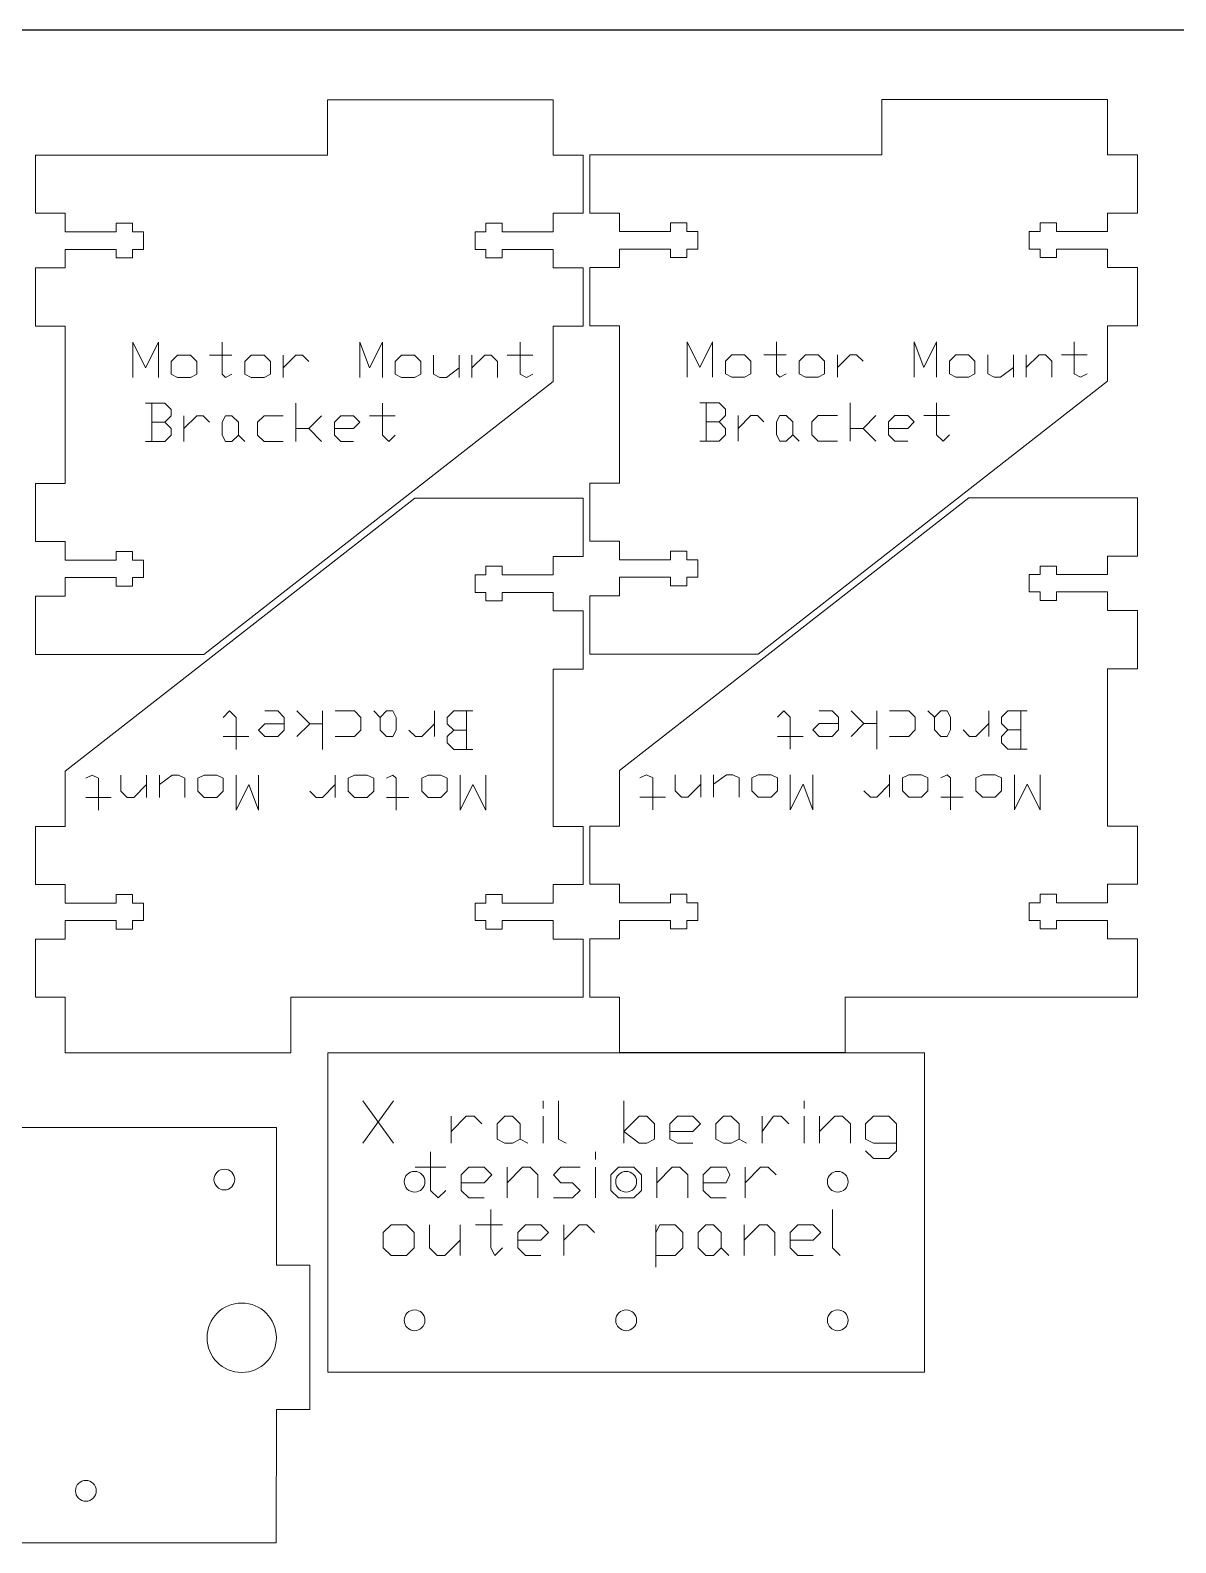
# Model space of a CAD drawing. Header units: inches. Extents: x -5.1 to 31.7, y -4.1 to 16.1.
# Drawn here: x 15.15 to 23.41, y 5.22 to 16.13 of the extents above; entities that cross this region are included whole.
import ezdxf

# ---------------------------------------------------------------- set-up
doc = ezdxf.new("R2010")
doc.units = ezdxf.units.IN
doc.header["$MEASUREMENT"] = 0
doc.layers.get('0').update_dxf_attribs({"linetype": 'CONTINUOUS', "true_color": 0xffffff})
doc.layers.add('CUT_SHEET_1', color=179, linetype='CONTINUOUS', true_color=0x131326)

# ---------------------------------------------------------------- blocks, each defined once
blk = doc.blocks.new('BORDER')
blk.add_line((24, 0), (0, 0))

msp = doc.modelspace()

# ---------------------------------------------------------------- linework, layer by layer
at = {"layer": 'CUT_SHEET_1', "color": 3, "lineweight": 15, "true_color": 0x00ff00}
for p, q in [((17.292, 15.226), (17.292, 15.626)), ((17.292, 15.626), (18.919, 15.626)), ((18.919, 15.626), (18.919, 15.226)), ((21.289, 15.229), (21.289, 15.628)), ((21.289, 15.628), (22.917, 15.628)), ((22.917, 15.628), (22.917, 15.229)), ((15.184, 14.807), (15.184, 15.226)), ((15.184, 15.226), (17.292, 15.226)), ((18.919, 15.226), (19.134, 15.226)), ((19.134, 15.226), (19.134, 14.807)), ((19.182, 14.809), (19.182, 15.229)), ((19.182, 15.229), (21.289, 15.229)), ((22.917, 15.229), (23.132, 15.229)), ((23.132, 15.229), (23.132, 14.809)), ((15.399, 14.807), (15.184, 14.807)), ((15.399, 14.673), (15.399, 14.807)), ((15.885, 14.735), (15.767, 14.735)), ((15.767, 14.735), (15.767, 14.673)), ((15.885, 14.673), (15.885, 14.735)), ((18.551, 14.735), (18.433, 14.735)), ((18.433, 14.735), (18.433, 14.673)), ((18.551, 14.673), (18.551, 14.735)), ((19.134, 14.807), (18.919, 14.807)), ((18.919, 14.807), (18.919, 14.673)), ((19.397, 14.809), (19.182, 14.809)), ((19.397, 14.675), (19.397, 14.809)), ((19.883, 14.737), (19.765, 14.737)), ((19.765, 14.737), (19.765, 14.675)), ((19.883, 14.675), (19.883, 14.737)), ((22.549, 14.737), (22.431, 14.737)), ((22.431, 14.737), (22.431, 14.675)), ((22.549, 14.675), (22.549, 14.737)), ((23.132, 14.809), (22.917, 14.809)), ((22.917, 14.809), (22.917, 14.675)), ((15.767, 14.673), (15.399, 14.673)), ((15.964, 14.673), (15.885, 14.673)), ((15.964, 14.547), (15.964, 14.673)), ((18.433, 14.673), (18.355, 14.673)), ((18.355, 14.673), (18.355, 14.547)), ((18.919, 14.673), (18.551, 14.673)), ((19.765, 14.675), (19.397, 14.675)), ((19.962, 14.675), (19.883, 14.675)), ((19.962, 14.549), (19.962, 14.675)), ((22.431, 14.675), (22.352, 14.675)), ((22.352, 14.675), (22.352, 14.549)), ((22.917, 14.675), (22.549, 14.675)), ((15.399, 14.413), (15.399, 14.547)), ((15.399, 14.547), (15.767, 14.547)), ((15.767, 14.547), (15.767, 14.485)), ((15.885, 14.485), (15.885, 14.547)), ((15.885, 14.547), (15.964, 14.547)), ((18.355, 14.547), (18.433, 14.547)), ((18.433, 14.547), (18.433, 14.485)), ((18.551, 14.485), (18.551, 14.547)), ((18.551, 14.547), (18.919, 14.547)), ((18.919, 14.547), (18.919, 14.413)), ((19.397, 14.415), (19.397, 14.549)), ((19.397, 14.549), (19.765, 14.549)), ((19.765, 14.549), (19.765, 14.487)), ((19.883, 14.487), (19.883, 14.549)), ((19.883, 14.549), (19.962, 14.549)), ((22.352, 14.549), (22.431, 14.549)), ((22.431, 14.549), (22.431, 14.487)), ((22.549, 14.487), (22.549, 14.549)), ((22.549, 14.549), (22.917, 14.549)), ((22.917, 14.549), (22.917, 14.415)), ((15.184, 13.993), (15.184, 14.413)), ((15.184, 14.413), (15.399, 14.413)), ((15.767, 14.485), (15.885, 14.485)), ((18.433, 14.485), (18.551, 14.485)), ((18.919, 14.413), (19.134, 14.413)), ((19.134, 14.413), (19.134, 13.993)), ((19.182, 13.996), (19.182, 14.415)), ((19.182, 14.415), (19.397, 14.415)), ((19.765, 14.487), (19.883, 14.487)), ((22.431, 14.487), (22.549, 14.487)), ((22.917, 14.415), (23.132, 14.415)), ((23.132, 14.415), (23.132, 13.996)), ((15.399, 13.993), (15.184, 13.993)), ((15.399, 12.859), (15.399, 13.993)), ((19.134, 13.993), (18.919, 13.993)), ((18.919, 13.993), (18.919, 13.594)), ((19.397, 13.996), (19.182, 13.996)), ((19.397, 12.861), (19.397, 13.996)), ((23.132, 13.996), (22.917, 13.996)), ((22.917, 13.996), (22.917, 13.596)), ((18.919, 13.594), (16.399, 11.626)), ((18.919, 13.594), (18.919, 13.594)), ((22.917, 13.596), (20.396, 11.628)), ((22.917, 13.596), (22.917, 13.596)), ((15.184, 12.439), (15.184, 12.859)), ((15.184, 12.859), (15.399, 12.859)), ((19.182, 12.442), (19.182, 12.861)), ((19.182, 12.861), (19.397, 12.861)), ((15.399, 10.785), (17.92, 12.753)), ((17.92, 12.753), (19.134, 12.753)), ((19.134, 12.753), (19.134, 12.333)), ((19.397, 10.788), (21.917, 12.755)), ((21.917, 12.755), (23.132, 12.755)), ((23.132, 12.755), (23.132, 12.335)), ((15.399, 12.439), (15.184, 12.439)), ((15.399, 12.306), (15.399, 12.439)), ((19.397, 12.442), (19.182, 12.442)), ((19.397, 12.308), (19.397, 12.442)), ((15.885, 12.368), (15.767, 12.368)), ((15.767, 12.368), (15.767, 12.306)), ((15.885, 12.306), (15.885, 12.368)), ((19.134, 12.333), (18.919, 12.333)), ((18.919, 12.333), (18.919, 12.199)), ((19.883, 12.37), (19.765, 12.37)), ((19.765, 12.37), (19.765, 12.308)), ((19.883, 12.308), (19.883, 12.37)), ((23.132, 12.335), (22.917, 12.335)), ((22.917, 12.335), (22.917, 12.202)), ((15.767, 12.306), (15.399, 12.306)), ((15.964, 12.306), (15.885, 12.306)), ((15.964, 12.18), (15.964, 12.306)), ((18.551, 12.261), (18.433, 12.261)), ((18.433, 12.261), (18.433, 12.199)), ((18.551, 12.199), (18.551, 12.261)), ((19.765, 12.308), (19.397, 12.308)), ((19.962, 12.308), (19.883, 12.308)), ((19.962, 12.182), (19.962, 12.308)), ((22.549, 12.263), (22.431, 12.263)), ((22.431, 12.263), (22.431, 12.202)), ((22.549, 12.202), (22.549, 12.263)), ((15.399, 12.046), (15.399, 12.18)), ((15.399, 12.18), (15.767, 12.18)), ((15.767, 12.18), (15.767, 12.118)), ((15.767, 12.118), (15.885, 12.118)), ((15.885, 12.118), (15.885, 12.18)), ((15.885, 12.18), (15.964, 12.18)), ((18.433, 12.199), (18.355, 12.199)), ((18.355, 12.199), (18.355, 12.073)), ((18.919, 12.199), (18.551, 12.199)), ((19.397, 12.048), (19.397, 12.182)), ((19.397, 12.182), (19.765, 12.182)), ((19.765, 12.182), (19.765, 12.12)), ((19.765, 12.12), (19.883, 12.12)), ((19.883, 12.12), (19.883, 12.182)), ((19.883, 12.182), (19.962, 12.182)), ((22.431, 12.202), (22.352, 12.202)), ((22.352, 12.202), (22.352, 12.076)), ((22.917, 12.202), (22.549, 12.202)), ((15.184, 11.626), (15.184, 12.046)), ((15.184, 12.046), (15.399, 12.046)), ((18.355, 12.073), (18.433, 12.073)), ((18.433, 12.073), (18.433, 12.011)), ((18.433, 12.011), (18.551, 12.011)), ((18.551, 12.011), (18.551, 12.073)), ((18.551, 12.073), (18.919, 12.073)), ((18.919, 12.073), (18.919, 11.94)), ((19.182, 11.628), (19.182, 12.048)), ((19.182, 12.048), (19.397, 12.048)), ((22.352, 12.076), (22.431, 12.076)), ((22.431, 12.076), (22.431, 12.014)), ((22.431, 12.014), (22.549, 12.014)), ((22.549, 12.014), (22.549, 12.076)), ((22.549, 12.076), (22.917, 12.076)), ((22.917, 12.076), (22.917, 11.942)), ((18.919, 11.94), (19.134, 11.94)), ((19.134, 11.94), (19.134, 11.52)), ((22.917, 11.942), (23.132, 11.942)), ((23.132, 11.942), (23.132, 11.522)), ((16.399, 11.626), (15.184, 11.626)), ((20.396, 11.628), (19.182, 11.628)), ((19.134, 11.52), (18.919, 11.52)), ((18.919, 11.52), (18.919, 10.386)), ((23.132, 11.522), (22.917, 11.522)), ((22.917, 11.522), (22.917, 10.388)), ((15.399, 10.386), (15.399, 10.785)), ((15.399, 10.785), (15.399, 10.785)), ((19.397, 10.388), (19.397, 10.788)), ((19.397, 10.788), (19.397, 10.788)), ((15.184, 9.966), (15.184, 10.386)), ((15.184, 10.386), (15.399, 10.386)), ((18.919, 10.386), (19.134, 10.386)), ((19.134, 10.386), (19.134, 9.966)), ((19.182, 9.968), (19.182, 10.388)), ((19.182, 10.388), (19.397, 10.388)), ((22.917, 10.388), (23.132, 10.388)), ((23.132, 10.388), (23.132, 9.968)), ((15.399, 9.966), (15.184, 9.966)), ((15.399, 9.832), (15.399, 9.966)), ((19.134, 9.966), (18.919, 9.966)), ((18.919, 9.966), (18.919, 9.832)), ((19.397, 9.968), (19.182, 9.968)), ((19.397, 9.834), (19.397, 9.968)), ((23.132, 9.968), (22.917, 9.968)), ((22.917, 9.968), (22.917, 9.834)), ((15.767, 9.832), (15.399, 9.832)), ((15.885, 9.894), (15.767, 9.894)), ((15.767, 9.894), (15.767, 9.832)), ((15.885, 9.832), (15.885, 9.894)), ((15.964, 9.832), (15.885, 9.832)), ((15.964, 9.706), (15.964, 9.832)), ((18.433, 9.832), (18.355, 9.832)), ((18.355, 9.832), (18.355, 9.706)), ((18.551, 9.894), (18.433, 9.894)), ((18.433, 9.894), (18.433, 9.832)), ((18.551, 9.832), (18.551, 9.894)), ((18.919, 9.832), (18.551, 9.832)), ((19.765, 9.834), (19.397, 9.834)), ((19.883, 9.896), (19.765, 9.896)), ((19.765, 9.896), (19.765, 9.834)), ((19.883, 9.834), (19.883, 9.896)), ((19.962, 9.834), (19.883, 9.834)), ((19.962, 9.708), (19.962, 9.834)), ((22.431, 9.834), (22.352, 9.834)), ((22.352, 9.834), (22.352, 9.708)), ((22.549, 9.896), (22.431, 9.896)), ((22.431, 9.896), (22.431, 9.834)), ((22.549, 9.834), (22.549, 9.896)), ((22.917, 9.834), (22.549, 9.834)), ((19.397, 9.575), (19.397, 9.708)), ((19.397, 9.708), (19.765, 9.708)), ((19.765, 9.708), (19.765, 9.646)), ((19.883, 9.646), (19.883, 9.708)), ((19.883, 9.708), (19.962, 9.708)), ((22.352, 9.708), (22.431, 9.708)), ((22.431, 9.708), (22.431, 9.646)), ((22.549, 9.646), (22.549, 9.708)), ((22.549, 9.708), (22.917, 9.708)), ((22.917, 9.708), (22.917, 9.575)), ((15.399, 9.572), (15.399, 9.706)), ((15.399, 9.706), (15.767, 9.706)), ((15.767, 9.706), (15.767, 9.644)), ((15.767, 9.644), (15.885, 9.644)), ((15.885, 9.644), (15.885, 9.706)), ((15.885, 9.706), (15.964, 9.706)), ((18.355, 9.706), (18.433, 9.706)), ((18.433, 9.706), (18.433, 9.644)), ((18.433, 9.644), (18.551, 9.644)), ((18.551, 9.644), (18.551, 9.706)), ((18.551, 9.706), (18.919, 9.706)), ((18.919, 9.706), (18.919, 9.572)), ((19.765, 9.646), (19.883, 9.646)), ((22.431, 9.646), (22.549, 9.646)), ((15.184, 9.153), (15.184, 9.572)), ((15.184, 9.572), (15.399, 9.572)), ((18.919, 9.572), (19.134, 9.572)), ((19.134, 9.572), (19.134, 9.153)), ((19.182, 9.155), (19.182, 9.575)), ((19.182, 9.575), (19.397, 9.575)), ((22.917, 9.575), (23.132, 9.575)), ((23.132, 9.575), (23.132, 9.155)), ((15.399, 9.153), (15.184, 9.153)), ((15.399, 8.753), (15.399, 9.153)), ((19.134, 9.153), (17.027, 9.153)), ((17.027, 9.153), (17.027, 8.753)), ((19.397, 9.155), (19.182, 9.155)), ((19.397, 8.755), (19.397, 9.155)), ((23.132, 9.155), (21.025, 9.155)), ((21.025, 9.155), (21.025, 8.755)), ((17.027, 8.753), (15.399, 8.753)), ((17.294, 6.449), (17.294, 8.752)), ((17.294, 8.752), (21.596, 8.752)), ((21.025, 8.755), (19.397, 8.755)), ((21.596, 8.752), (21.596, 6.449)), ((16.922, 8.214), (8.558, 8.214)), ((16.922, 7.221), (16.922, 8.214)), ((17.163, 7.221), (16.922, 7.221)), ((17.163, 6.181), (17.163, 7.221)), ((21.596, 6.449), (17.294, 6.449)), ((16.921, 5.22), (16.922, 6.181)), ((16.922, 6.181), (17.163, 6.181)), ((14.239, 5.22), (16.921, 5.22))]:
    msp.add_line(p, q, dxfattribs=at)
at = {"layer": 'CUT_SHEET_1', "color": 7, "lineweight": 15, "true_color": 0xffffff}
for p, q in [((15.886, 13.623), (15.886, 13.877)), ((15.886, 13.877), (15.978, 13.692)), ((15.978, 13.692), (16.071, 13.877)), ((16.071, 13.877), (16.071, 13.623)), ((16.532, 13.877), (16.532, 13.646)), ((17.525, 13.623), (17.525, 13.877)), ((17.525, 13.877), (17.594, 13.692)), ((17.594, 13.692), (17.687, 13.877)), ((17.687, 13.877), (17.687, 13.623)), ((18.68, 13.877), (18.68, 13.646)), ((19.884, 13.625), (19.884, 13.879)), ((19.884, 13.879), (19.976, 13.695)), ((19.976, 13.695), (20.068, 13.879)), ((20.068, 13.879), (20.068, 13.625)), ((20.53, 13.879), (20.53, 13.648)), ((21.523, 13.625), (21.523, 13.879)), ((21.523, 13.879), (21.592, 13.695)), ((21.592, 13.695), (21.684, 13.879)), ((21.684, 13.879), (21.684, 13.625)), ((22.677, 13.879), (22.677, 13.648)), ((16.163, 13.739), (16.209, 13.785)), ((16.209, 13.785), (16.302, 13.785)), ((16.302, 13.785), (16.348, 13.739)), ((16.44, 13.785), (16.602, 13.785)), ((16.694, 13.739), (16.74, 13.785)), ((16.74, 13.785), (16.833, 13.785)), ((16.833, 13.785), (16.879, 13.739)), ((16.971, 13.692), (17.063, 13.785)), ((16.971, 13.623), (16.971, 13.785)), ((17.063, 13.785), (17.11, 13.785)), ((17.11, 13.785), (17.156, 13.739)), ((17.779, 13.739), (17.825, 13.785)), ((17.825, 13.785), (17.918, 13.785)), ((17.918, 13.785), (17.964, 13.739)), ((18.056, 13.785), (18.056, 13.646)), ((18.241, 13.785), (18.241, 13.623)), ((18.333, 13.692), (18.426, 13.785)), ((18.333, 13.623), (18.333, 13.785)), ((18.426, 13.785), (18.472, 13.785)), ((18.472, 13.785), (18.518, 13.739)), ((18.587, 13.785), (18.772, 13.785)), ((20.161, 13.741), (20.207, 13.787)), ((20.207, 13.787), (20.299, 13.787)), ((20.299, 13.787), (20.345, 13.741)), ((20.438, 13.787), (20.599, 13.787)), ((20.692, 13.741), (20.738, 13.787)), ((20.738, 13.787), (20.83, 13.787)), ((20.83, 13.787), (20.876, 13.741)), ((20.969, 13.695), (21.061, 13.787)), ((20.969, 13.625), (20.969, 13.787)), ((21.061, 13.787), (21.107, 13.787)), ((21.107, 13.787), (21.154, 13.741)), ((21.777, 13.741), (21.823, 13.787)), ((21.823, 13.787), (21.915, 13.787)), ((21.915, 13.787), (21.961, 13.741)), ((22.054, 13.787), (22.054, 13.648)), ((22.239, 13.787), (22.239, 13.625)), ((22.331, 13.695), (22.423, 13.787)), ((22.331, 13.625), (22.331, 13.787)), ((22.423, 13.787), (22.469, 13.787)), ((22.469, 13.787), (22.516, 13.741)), ((22.585, 13.787), (22.769, 13.787)), ((16.163, 13.646), (16.163, 13.739)), ((16.209, 13.623), (16.163, 13.646)), ((16.348, 13.646), (16.302, 13.623)), ((16.348, 13.739), (16.348, 13.646)), ((16.532, 13.646), (16.556, 13.623)), ((16.556, 13.623), (16.602, 13.646)), ((16.694, 13.646), (16.694, 13.739)), ((16.74, 13.623), (16.694, 13.646)), ((16.879, 13.646), (16.833, 13.623)), ((16.879, 13.739), (16.879, 13.646)), ((17.779, 13.646), (17.779, 13.739)), ((17.825, 13.623), (17.779, 13.646)), ((17.964, 13.646), (17.918, 13.623)), ((17.964, 13.739), (17.964, 13.646)), ((18.056, 13.646), (18.102, 13.623)), ((18.149, 13.623), (18.241, 13.692)), ((18.518, 13.739), (18.518, 13.623)), ((18.68, 13.646), (18.726, 13.623)), ((18.726, 13.623), (18.772, 13.646)), ((20.161, 13.648), (20.161, 13.741)), ((20.207, 13.625), (20.161, 13.648)), ((20.345, 13.648), (20.299, 13.625)), ((20.345, 13.741), (20.345, 13.648)), ((20.53, 13.648), (20.553, 13.625)), ((20.553, 13.625), (20.599, 13.648)), ((20.692, 13.648), (20.692, 13.741)), ((20.738, 13.625), (20.692, 13.648)), ((20.876, 13.648), (20.83, 13.625)), ((20.876, 13.741), (20.876, 13.648)), ((21.777, 13.648), (21.777, 13.741)), ((21.823, 13.625), (21.777, 13.648)), ((21.961, 13.648), (21.915, 13.625)), ((21.961, 13.741), (21.961, 13.648)), ((22.054, 13.648), (22.1, 13.625)), ((22.146, 13.625), (22.239, 13.695)), ((22.516, 13.741), (22.516, 13.625)), ((22.677, 13.648), (22.723, 13.625)), ((22.723, 13.625), (22.769, 13.648)), ((16.302, 13.623), (16.209, 13.623)), ((16.833, 13.623), (16.74, 13.623)), ((17.918, 13.623), (17.825, 13.623)), ((18.102, 13.623), (18.149, 13.623)), ((20.299, 13.625), (20.207, 13.625)), ((20.83, 13.625), (20.738, 13.625)), ((21.915, 13.625), (21.823, 13.625)), ((22.1, 13.625), (22.146, 13.625)), ((16.117, 13.438), (15.978, 13.438)), ((16.025, 13.438), (16.025, 13.161)), ((16.163, 13.392), (16.117, 13.438)), ((17.063, 13.161), (17.063, 13.438)), ((17.687, 13.438), (17.687, 13.208)), ((20.115, 13.441), (19.976, 13.441)), ((20.022, 13.441), (20.022, 13.164)), ((20.161, 13.395), (20.115, 13.441)), ((21.061, 13.164), (21.061, 13.441)), ((21.684, 13.441), (21.684, 13.21)), ((16.117, 13.3), (16.163, 13.346)), ((16.163, 13.346), (16.163, 13.392)), ((16.255, 13.254), (16.348, 13.346)), ((16.255, 13.161), (16.255, 13.346)), ((16.348, 13.346), (16.394, 13.346)), ((16.394, 13.346), (16.44, 13.3)), ((16.532, 13.3), (16.556, 13.346)), ((16.556, 13.346), (16.602, 13.346)), ((16.602, 13.346), (16.648, 13.3)), ((16.833, 13.346), (16.786, 13.3)), ((16.971, 13.346), (16.833, 13.346)), ((17.156, 13.254), (17.248, 13.346)), ((17.387, 13.346), (17.341, 13.3)), ((17.479, 13.346), (17.387, 13.346)), ((17.525, 13.3), (17.479, 13.346)), ((17.594, 13.346), (17.779, 13.346)), ((20.115, 13.302), (20.161, 13.348)), ((20.161, 13.348), (20.161, 13.395)), ((20.253, 13.256), (20.345, 13.348)), ((20.253, 13.164), (20.253, 13.348)), ((20.345, 13.348), (20.392, 13.348)), ((20.392, 13.348), (20.438, 13.302)), ((20.53, 13.302), (20.553, 13.348)), ((20.553, 13.348), (20.599, 13.348)), ((20.599, 13.348), (20.646, 13.302)), ((20.83, 13.348), (20.784, 13.302)), ((20.969, 13.348), (20.83, 13.348)), ((21.154, 13.256), (21.246, 13.348)), ((21.384, 13.348), (21.338, 13.302)), ((21.477, 13.348), (21.384, 13.348)), ((21.523, 13.302), (21.477, 13.348)), ((21.592, 13.348), (21.777, 13.348)), ((16.117, 13.3), (16.025, 13.3)), ((16.163, 13.254), (16.117, 13.3)), ((16.117, 13.161), (16.163, 13.208)), ((16.163, 13.208), (16.163, 13.254)), ((16.532, 13.208), (16.532, 13.3)), ((16.556, 13.161), (16.532, 13.208)), ((16.648, 13.208), (16.602, 13.161)), ((16.648, 13.3), (16.648, 13.208)), ((16.648, 13.208), (16.694, 13.161)), ((16.786, 13.3), (16.786, 13.208)), ((16.786, 13.208), (16.833, 13.161)), ((17.063, 13.254), (17.156, 13.254)), ((17.156, 13.254), (17.248, 13.161)), ((17.341, 13.3), (17.341, 13.208)), ((17.341, 13.254), (17.479, 13.254)), ((17.341, 13.208), (17.387, 13.161)), ((17.479, 13.254), (17.525, 13.3)), ((17.687, 13.208), (17.733, 13.161)), ((17.733, 13.161), (17.779, 13.208)), ((20.115, 13.302), (20.022, 13.302)), ((20.161, 13.256), (20.115, 13.302)), ((20.115, 13.164), (20.161, 13.21)), ((20.161, 13.21), (20.161, 13.256)), ((20.53, 13.21), (20.53, 13.302)), ((20.553, 13.164), (20.53, 13.21)), ((20.646, 13.21), (20.599, 13.164)), ((20.646, 13.302), (20.646, 13.21)), ((20.646, 13.21), (20.692, 13.164)), ((20.784, 13.302), (20.784, 13.21)), ((20.784, 13.21), (20.83, 13.164)), ((21.061, 13.256), (21.154, 13.256)), ((21.154, 13.256), (21.246, 13.164)), ((21.338, 13.302), (21.338, 13.21)), ((21.338, 13.256), (21.477, 13.256)), ((21.338, 13.21), (21.384, 13.164)), ((21.477, 13.256), (21.523, 13.302)), ((21.684, 13.21), (21.731, 13.164)), ((21.731, 13.164), (21.777, 13.21)), ((15.978, 13.161), (16.117, 13.161)), ((16.602, 13.161), (16.556, 13.161)), ((16.833, 13.161), (16.971, 13.161)), ((17.387, 13.161), (17.479, 13.161)), ((19.976, 13.164), (20.115, 13.164)), ((20.599, 13.164), (20.553, 13.164)), ((20.83, 13.164), (20.969, 13.164)), ((21.384, 13.164), (21.477, 13.164)), ((16.585, 11.218), (16.539, 11.171)), ((16.632, 11.171), (16.585, 11.218)), ((16.632, 10.941), (16.632, 11.171)), ((16.932, 11.218), (16.839, 11.218)), ((16.978, 11.171), (16.932, 11.218)), ((16.978, 11.079), (16.978, 11.171)), ((17.163, 11.125), (17.07, 11.218)), ((17.255, 11.218), (17.255, 10.941)), ((17.486, 11.218), (17.347, 11.218)), ((17.532, 11.171), (17.486, 11.218)), ((17.532, 11.079), (17.532, 11.171)), ((17.671, 11.171), (17.624, 11.218)), ((17.671, 11.171), (17.717, 11.218)), ((17.671, 11.079), (17.671, 11.171)), ((17.717, 11.218), (17.763, 11.218)), ((17.763, 11.218), (17.786, 11.171)), ((17.786, 11.171), (17.786, 11.079)), ((18.063, 11.218), (18.063, 11.033)), ((18.202, 11.218), (18.155, 11.171)), ((18.155, 11.171), (18.155, 11.125)), ((18.34, 11.218), (18.202, 11.218)), ((18.294, 10.941), (18.294, 11.218)), ((20.583, 11.22), (20.537, 11.174)), ((20.629, 11.174), (20.583, 11.22)), ((20.629, 10.943), (20.629, 11.174)), ((20.837, 11.127), (20.791, 11.081)), ((20.93, 11.22), (20.837, 11.22)), ((20.976, 11.127), (20.837, 11.127)), ((20.976, 11.174), (20.93, 11.22)), ((20.976, 11.081), (20.976, 11.174)), ((21.16, 11.127), (21.068, 11.22)), ((21.16, 11.127), (21.068, 11.035)), ((21.253, 11.127), (21.16, 11.127)), ((21.253, 11.22), (21.253, 10.943)), ((21.484, 11.22), (21.345, 11.22)), ((21.53, 11.174), (21.484, 11.22)), ((21.53, 11.081), (21.53, 11.174)), ((21.668, 11.174), (21.622, 11.22)), ((21.668, 11.174), (21.714, 11.22)), ((21.668, 11.081), (21.668, 11.174)), ((21.714, 11.22), (21.761, 11.22)), ((21.761, 11.22), (21.784, 11.174)), ((21.784, 11.174), (21.784, 11.081)), ((22.061, 11.127), (21.968, 11.035)), ((22.061, 11.22), (22.061, 11.035)), ((22.199, 11.22), (22.153, 11.174)), ((22.153, 11.174), (22.153, 11.127)), ((22.153, 11.127), (22.199, 11.081)), ((22.338, 11.22), (22.199, 11.22)), ((22.292, 10.943), (22.292, 11.22)), ((16.724, 11.033), (16.539, 11.033)), ((16.839, 11.125), (16.793, 11.079)), ((16.793, 11.079), (16.839, 11.033)), ((16.978, 11.125), (16.839, 11.125)), ((16.839, 11.033), (16.932, 11.033)), ((16.932, 11.033), (16.978, 11.079)), ((17.163, 11.125), (17.07, 11.033)), ((17.255, 11.125), (17.163, 11.125)), ((17.347, 11.033), (17.486, 11.033)), ((17.486, 11.033), (17.532, 11.079)), ((17.717, 11.033), (17.671, 11.079)), ((17.763, 11.033), (17.717, 11.033)), ((17.786, 11.079), (17.763, 11.033)), ((17.925, 11.033), (17.878, 11.079)), ((17.971, 11.033), (17.925, 11.033)), ((18.063, 11.125), (17.971, 11.033)), ((18.155, 11.125), (18.202, 11.079)), ((18.202, 11.079), (18.155, 11.033)), ((18.155, 11.033), (18.155, 10.987)), ((18.202, 11.079), (18.294, 11.079)), ((20.722, 11.035), (20.537, 11.035)), ((20.791, 11.081), (20.837, 11.035)), ((20.837, 11.035), (20.93, 11.035)), ((20.93, 11.035), (20.976, 11.081)), ((21.345, 11.035), (21.484, 11.035)), ((21.484, 11.035), (21.53, 11.081)), ((21.714, 11.035), (21.668, 11.081)), ((21.761, 11.035), (21.714, 11.035)), ((21.784, 11.081), (21.761, 11.035)), ((21.922, 11.035), (21.876, 11.081)), ((21.968, 11.035), (21.922, 11.035)), ((22.199, 11.081), (22.153, 11.035)), ((22.153, 11.035), (22.153, 10.989)), ((22.199, 11.081), (22.292, 11.081)), ((18.155, 10.987), (18.202, 10.941)), ((18.202, 10.941), (18.34, 10.941)), ((22.153, 10.989), (22.199, 10.943)), ((22.199, 10.943), (22.338, 10.943)), ((15.593, 10.756), (15.547, 10.733)), ((15.639, 10.733), (15.593, 10.756)), ((15.639, 10.502), (15.639, 10.733)), ((15.801, 10.64), (15.801, 10.756)), ((15.985, 10.756), (15.985, 10.594)), ((16.078, 10.594), (16.078, 10.756)), ((16.17, 10.756), (16.078, 10.687)), ((16.216, 10.756), (16.17, 10.756)), ((16.262, 10.733), (16.216, 10.756)), ((16.262, 10.594), (16.262, 10.733)), ((16.355, 10.733), (16.401, 10.756)), ((16.355, 10.64), (16.355, 10.733)), ((16.401, 10.756), (16.493, 10.756)), ((16.493, 10.756), (16.539, 10.733)), ((16.539, 10.733), (16.539, 10.64)), ((16.632, 10.502), (16.632, 10.756)), ((16.793, 10.756), (16.793, 10.502)), ((17.347, 10.756), (17.347, 10.594)), ((17.44, 10.733), (17.486, 10.756)), ((17.44, 10.64), (17.44, 10.733)), ((17.486, 10.756), (17.578, 10.756)), ((17.578, 10.756), (17.624, 10.733)), ((17.624, 10.733), (17.624, 10.64)), ((17.763, 10.756), (17.717, 10.733)), ((17.786, 10.733), (17.763, 10.756)), ((17.786, 10.502), (17.786, 10.733)), ((17.971, 10.733), (18.017, 10.756)), ((17.971, 10.64), (17.971, 10.733)), ((18.017, 10.756), (18.109, 10.756)), ((18.109, 10.756), (18.155, 10.733)), ((18.155, 10.733), (18.155, 10.64)), ((18.248, 10.502), (18.248, 10.756)), ((18.433, 10.756), (18.433, 10.502)), ((19.591, 10.758), (19.544, 10.735)), ((19.637, 10.735), (19.591, 10.758)), ((19.637, 10.504), (19.637, 10.735)), ((19.798, 10.643), (19.798, 10.758)), ((19.983, 10.758), (19.983, 10.596)), ((20.075, 10.596), (20.075, 10.758)), ((20.168, 10.758), (20.075, 10.689)), ((20.214, 10.758), (20.168, 10.758)), ((20.26, 10.735), (20.214, 10.758)), ((20.26, 10.596), (20.26, 10.735)), ((20.352, 10.735), (20.398, 10.758)), ((20.352, 10.643), (20.352, 10.735)), ((20.398, 10.758), (20.491, 10.758)), ((20.491, 10.758), (20.537, 10.735)), ((20.537, 10.735), (20.537, 10.643)), ((20.629, 10.504), (20.629, 10.758)), ((20.791, 10.758), (20.791, 10.504)), ((21.345, 10.758), (21.345, 10.596)), ((21.437, 10.735), (21.484, 10.758)), ((21.437, 10.643), (21.437, 10.735)), ((21.484, 10.758), (21.576, 10.758)), ((21.576, 10.758), (21.622, 10.735)), ((21.622, 10.735), (21.622, 10.643)), ((21.761, 10.758), (21.714, 10.735)), ((21.784, 10.735), (21.761, 10.758)), ((21.784, 10.504), (21.784, 10.735)), ((21.968, 10.735), (22.015, 10.758)), ((21.968, 10.643), (21.968, 10.735)), ((22.015, 10.758), (22.107, 10.758)), ((22.107, 10.758), (22.153, 10.735)), ((22.153, 10.735), (22.153, 10.643)), ((22.245, 10.504), (22.245, 10.758)), ((22.43, 10.758), (22.43, 10.504)), ((15.731, 10.594), (15.547, 10.594)), ((15.847, 10.594), (15.801, 10.64)), ((15.893, 10.594), (15.847, 10.594)), ((15.985, 10.687), (15.893, 10.594)), ((16.401, 10.594), (16.355, 10.64)), ((16.493, 10.594), (16.401, 10.594)), ((16.539, 10.64), (16.493, 10.594)), ((16.724, 10.687), (16.632, 10.502)), ((16.793, 10.502), (16.724, 10.687)), ((17.209, 10.594), (17.163, 10.64)), ((17.255, 10.594), (17.209, 10.594)), ((17.347, 10.687), (17.255, 10.594)), ((17.486, 10.594), (17.44, 10.64)), ((17.578, 10.594), (17.486, 10.594)), ((17.624, 10.64), (17.578, 10.594)), ((17.878, 10.594), (17.717, 10.594)), ((18.017, 10.594), (17.971, 10.64)), ((18.109, 10.594), (18.017, 10.594)), ((18.155, 10.64), (18.109, 10.594)), ((18.34, 10.687), (18.248, 10.502)), ((18.433, 10.502), (18.34, 10.687)), ((19.729, 10.596), (19.544, 10.596)), ((19.844, 10.596), (19.798, 10.643)), ((19.891, 10.596), (19.844, 10.596)), ((19.983, 10.689), (19.891, 10.596)), ((20.398, 10.596), (20.352, 10.643)), ((20.491, 10.596), (20.398, 10.596)), ((20.537, 10.643), (20.491, 10.596)), ((20.722, 10.689), (20.629, 10.504)), ((20.791, 10.504), (20.722, 10.689)), ((21.207, 10.596), (21.16, 10.643)), ((21.253, 10.596), (21.207, 10.596)), ((21.345, 10.689), (21.253, 10.596)), ((21.484, 10.596), (21.437, 10.643)), ((21.576, 10.596), (21.484, 10.596)), ((21.622, 10.643), (21.576, 10.596)), ((21.876, 10.596), (21.714, 10.596)), ((22.015, 10.596), (21.968, 10.643)), ((22.107, 10.596), (22.015, 10.596)), ((22.153, 10.643), (22.107, 10.596)), ((22.338, 10.689), (22.245, 10.504)), ((22.43, 10.504), (22.338, 10.689)), ((17.545, 8.407), (17.766, 8.102)), ((17.545, 8.102), (17.766, 8.407)), ((18.846, 8.351), (18.846, 8.407)), ((18.957, 8.407), (18.957, 8.13)), ((19.428, 8.102), (19.428, 8.407)), ((20.729, 8.351), (20.729, 8.407)), ((18.182, 8.185), (18.292, 8.296)), ((18.182, 8.102), (18.182, 8.296)), ((18.292, 8.296), (18.348, 8.296)), ((18.348, 8.296), (18.403, 8.241)), ((18.514, 8.241), (18.569, 8.296)), ((18.569, 8.296), (18.625, 8.296)), ((18.625, 8.296), (18.68, 8.241)), ((18.846, 8.102), (18.846, 8.296)), ((19.428, 8.185), (19.539, 8.296)), ((19.539, 8.296), (19.594, 8.296)), ((19.594, 8.296), (19.649, 8.241)), ((19.816, 8.296), (19.76, 8.241)), ((19.926, 8.296), (19.816, 8.296)), ((19.982, 8.241), (19.926, 8.296)), ((20.092, 8.241), (20.148, 8.296)), ((20.148, 8.296), (20.203, 8.296)), ((20.203, 8.296), (20.259, 8.241)), ((20.425, 8.185), (20.508, 8.296)), ((20.425, 8.102), (20.425, 8.296)), ((20.508, 8.296), (20.563, 8.296)), ((20.563, 8.296), (20.619, 8.241)), ((20.729, 8.102), (20.729, 8.296)), ((20.84, 8.185), (20.951, 8.296)), ((20.84, 8.102), (20.84, 8.296)), ((20.951, 8.296), (21.006, 8.296)), ((21.006, 8.296), (21.062, 8.241)), ((21.228, 8.296), (21.172, 8.241)), ((21.339, 8.296), (21.228, 8.296)), ((21.394, 8.241), (21.339, 8.296)), ((18.514, 8.13), (18.514, 8.241)), ((18.68, 8.241), (18.68, 8.13)), ((19.539, 8.102), (19.428, 8.185)), ((19.649, 8.241), (19.649, 8.13)), ((19.76, 8.241), (19.76, 8.13)), ((19.76, 8.185), (19.926, 8.185)), ((19.926, 8.185), (19.982, 8.241)), ((20.092, 8.13), (20.092, 8.241)), ((20.259, 8.241), (20.259, 8.13)), ((21.062, 8.241), (21.062, 8.102)), ((21.172, 8.241), (21.172, 8.13)), ((21.394, 8.047), (21.394, 8.241)), ((18.569, 8.102), (18.514, 8.13)), ((18.625, 8.102), (18.569, 8.102)), ((18.68, 8.13), (18.625, 8.102)), ((18.68, 8.13), (18.736, 8.102)), ((18.957, 8.13), (19.012, 8.102)), ((19.594, 8.102), (19.539, 8.102)), ((19.649, 8.13), (19.594, 8.102)), ((19.76, 8.13), (19.816, 8.102)), ((19.816, 8.102), (19.926, 8.102)), ((20.148, 8.102), (20.092, 8.13)), ((20.203, 8.102), (20.148, 8.102)), ((20.259, 8.13), (20.203, 8.102)), ((20.259, 8.13), (20.314, 8.102)), ((21.172, 8.13), (21.228, 8.102)), ((21.228, 8.102), (21.394, 8.102)), ((18.033, 8.038), (18.033, 7.761)), ((19.224, 7.983), (19.224, 8.038)), ((21.172, 8.047), (21.228, 7.991)), ((21.228, 7.991), (21.339, 7.991)), ((21.339, 7.991), (21.394, 8.047)), ((17.923, 7.927), (18.144, 7.927)), ((18.31, 7.927), (18.255, 7.872)), ((18.255, 7.872), (18.255, 7.761)), ((18.421, 7.927), (18.31, 7.927)), ((18.477, 7.872), (18.421, 7.927)), ((18.421, 7.816), (18.477, 7.872)), ((18.587, 7.816), (18.698, 7.927)), ((18.587, 7.706), (18.587, 7.927)), ((18.698, 7.927), (18.753, 7.927)), ((18.753, 7.927), (18.809, 7.872)), ((18.809, 7.872), (18.809, 7.706)), ((18.92, 7.872), (18.975, 7.927)), ((18.975, 7.816), (18.92, 7.872)), ((18.975, 7.927), (19.113, 7.927)), ((19.224, 7.706), (19.224, 7.927)), ((19.335, 7.872), (19.39, 7.927)), ((19.335, 7.761), (19.335, 7.872)), ((19.39, 7.927), (19.501, 7.927)), ((19.501, 7.927), (19.556, 7.872)), ((19.556, 7.872), (19.556, 7.761)), ((19.667, 7.816), (19.778, 7.927)), ((19.667, 7.706), (19.667, 7.927)), ((19.778, 7.927), (19.833, 7.927)), ((19.833, 7.927), (19.889, 7.872)), ((19.889, 7.872), (19.889, 7.706)), ((20.055, 7.927), (20, 7.872)), ((20, 7.872), (20, 7.761)), ((20.166, 7.927), (20.055, 7.927)), ((20.193, 7.872), (20.166, 7.927)), ((20.166, 7.816), (20.193, 7.872)), ((20.304, 7.816), (20.415, 7.927)), ((20.304, 7.706), (20.304, 7.927)), ((20.415, 7.927), (20.47, 7.927)), ((20.47, 7.927), (20.526, 7.872)), ((18.033, 7.761), (18.089, 7.706)), ((18.089, 7.706), (18.144, 7.761)), ((18.255, 7.816), (18.421, 7.816)), ((18.255, 7.761), (18.31, 7.706)), ((19.058, 7.816), (18.975, 7.816)), ((19.113, 7.761), (19.058, 7.816)), ((19.058, 7.706), (19.113, 7.761)), ((19.39, 7.706), (19.335, 7.761)), ((19.556, 7.761), (19.501, 7.706)), ((20, 7.816), (20.166, 7.816)), ((20, 7.761), (20.055, 7.706)), ((18.31, 7.706), (18.421, 7.706)), ((18.92, 7.706), (19.058, 7.706)), ((19.501, 7.706), (19.39, 7.706)), ((20.055, 7.706), (20.166, 7.706)), ((18.469, 7.623), (18.469, 7.346)), ((20.934, 7.623), (20.934, 7.346)), ((17.693, 7.457), (17.749, 7.512)), ((17.693, 7.346), (17.693, 7.457)), ((17.749, 7.512), (17.86, 7.512)), ((17.86, 7.512), (17.915, 7.457)), ((17.915, 7.457), (17.915, 7.346)), ((18.026, 7.512), (18.026, 7.346)), ((18.247, 7.512), (18.247, 7.291)), ((18.358, 7.512), (18.552, 7.512)), ((18.718, 7.512), (18.663, 7.457)), ((18.663, 7.457), (18.663, 7.346)), ((18.829, 7.512), (18.718, 7.512)), ((18.884, 7.457), (18.829, 7.512)), ((18.829, 7.401), (18.884, 7.457)), ((18.995, 7.401), (19.106, 7.512)), ((18.995, 7.291), (18.995, 7.512)), ((19.106, 7.512), (19.161, 7.512)), ((19.161, 7.512), (19.217, 7.457)), ((19.66, 7.457), (19.687, 7.512)), ((19.66, 7.208), (19.66, 7.512)), ((19.687, 7.512), (19.798, 7.512)), ((19.798, 7.512), (19.854, 7.457)), ((19.854, 7.457), (19.854, 7.346)), ((19.964, 7.457), (20.02, 7.512)), ((19.964, 7.346), (19.964, 7.457)), ((20.02, 7.512), (20.075, 7.512)), ((20.075, 7.512), (20.13, 7.457)), ((20.13, 7.457), (20.13, 7.346)), ((20.297, 7.401), (20.407, 7.512)), ((20.297, 7.291), (20.297, 7.512)), ((20.407, 7.512), (20.463, 7.512)), ((20.463, 7.512), (20.518, 7.457)), ((20.518, 7.457), (20.518, 7.291)), ((20.684, 7.512), (20.629, 7.457)), ((20.629, 7.457), (20.629, 7.346)), ((20.795, 7.512), (20.684, 7.512)), ((20.85, 7.457), (20.795, 7.512)), ((20.795, 7.401), (20.85, 7.457)), ((17.749, 7.291), (17.693, 7.346)), ((17.915, 7.346), (17.86, 7.291)), ((18.026, 7.346), (18.081, 7.291)), ((18.137, 7.291), (18.247, 7.401)), ((18.469, 7.346), (18.497, 7.291)), ((18.497, 7.291), (18.552, 7.346)), ((18.663, 7.401), (18.829, 7.401)), ((18.663, 7.346), (18.718, 7.291)), ((19.854, 7.346), (19.798, 7.291)), ((20.02, 7.291), (19.964, 7.346)), ((20.13, 7.346), (20.075, 7.291)), ((20.13, 7.346), (20.186, 7.291)), ((20.629, 7.401), (20.795, 7.401)), ((20.629, 7.346), (20.684, 7.291)), ((20.934, 7.346), (20.989, 7.291)), ((17.86, 7.291), (17.749, 7.291)), ((18.081, 7.291), (18.137, 7.291)), ((18.718, 7.291), (18.829, 7.291)), ((19.798, 7.291), (19.66, 7.291)), ((20.075, 7.291), (20.02, 7.291)), ((20.684, 7.291), (20.795, 7.291))]:
    msp.add_line(p, q, dxfattribs=at)
at = {"layer": 'CUT_SHEET_1', "color": 1, "lineweight": 15, "true_color": 0xff0000}
msp.add_line((16.622, 7.839), (16.622, 7.839), dxfattribs=at)
for points in [[(16.547, 7.914), (16.506, 7.914), (16.472, 7.88), (16.472, 7.839)], [(16.622, 7.839), (16.622, 7.88), (16.588, 7.914), (16.547, 7.914)], [(17.919, 7.898), (17.878, 7.898), (17.844, 7.865), (17.844, 7.823)], [(17.994, 7.823), (17.994, 7.865), (17.96, 7.898), (17.919, 7.898)], [(19.445, 7.898), (19.404, 7.898), (19.37, 7.865), (19.37, 7.823)], [(19.52, 7.823), (19.52, 7.865), (19.486, 7.898), (19.445, 7.898)], [(20.971, 7.898), (20.93, 7.898), (20.896, 7.865), (20.896, 7.823)], [(21.046, 7.823), (21.046, 7.865), (21.012, 7.898), (20.971, 7.898)], [(16.472, 7.839), (16.472, 7.798), (16.506, 7.764), (16.547, 7.764)], [(16.547, 7.764), (16.588, 7.764), (16.622, 7.798), (16.622, 7.839)], [(17.844, 7.823), (17.844, 7.782), (17.878, 7.748), (17.919, 7.748)], [(17.919, 7.748), (17.96, 7.748), (17.994, 7.782), (17.994, 7.823)], [(19.37, 7.823), (19.37, 7.782), (19.404, 7.748), (19.445, 7.748)], [(19.445, 7.748), (19.486, 7.748), (19.52, 7.782), (19.52, 7.823)], [(20.896, 7.823), (20.896, 7.782), (20.93, 7.748), (20.971, 7.748)], [(20.971, 7.748), (21.012, 7.748), (21.046, 7.782), (21.046, 7.823)], [(16.672, 6.948), (16.534, 6.948), (16.422, 6.836), (16.422, 6.698)], [(16.922, 6.698), (16.922, 6.836), (16.81, 6.948), (16.672, 6.948)], [(17.919, 6.899), (17.878, 6.899), (17.844, 6.865), (17.844, 6.824)], [(17.994, 6.824), (17.994, 6.865), (17.96, 6.899), (17.919, 6.899)], [(19.445, 6.899), (19.404, 6.899), (19.37, 6.865), (19.37, 6.824)], [(19.52, 6.824), (19.52, 6.865), (19.486, 6.899), (19.445, 6.899)], [(20.971, 6.899), (20.93, 6.899), (20.896, 6.865), (20.896, 6.824)], [(21.046, 6.824), (21.046, 6.865), (21.012, 6.899), (20.971, 6.899)], [(17.844, 6.824), (17.844, 6.782), (17.878, 6.749), (17.919, 6.749)], [(17.919, 6.749), (17.96, 6.749), (17.994, 6.783), (17.994, 6.824)], [(19.37, 6.824), (19.37, 6.783), (19.404, 6.749), (19.445, 6.749)], [(19.445, 6.749), (19.486, 6.749), (19.52, 6.782), (19.52, 6.824)], [(20.896, 6.824), (20.896, 6.783), (20.93, 6.749), (20.971, 6.749)], [(20.971, 6.749), (21.012, 6.749), (21.046, 6.782), (21.046, 6.824)], [(16.422, 6.698), (16.422, 6.56), (16.534, 6.448), (16.672, 6.448)], [(16.672, 6.448), (16.81, 6.448), (16.922, 6.56), (16.922, 6.698)], [(15.548, 5.669), (15.506, 5.669), (15.473, 5.636), (15.473, 5.594)], [(15.473, 5.594), (15.473, 5.553), (15.506, 5.519), (15.548, 5.519)], [(15.623, 5.594), (15.623, 5.636), (15.589, 5.669), (15.548, 5.669)], [(15.548, 5.519), (15.589, 5.519), (15.623, 5.553), (15.623, 5.594)]]:
    msp.add_open_spline(points, degree=3, dxfattribs=at)

# ---------------------------------------------------------------- block references
msp.add_blockref('BORDER', (-0.007, 16.127))

doc.saveas('drawing.dxf')
